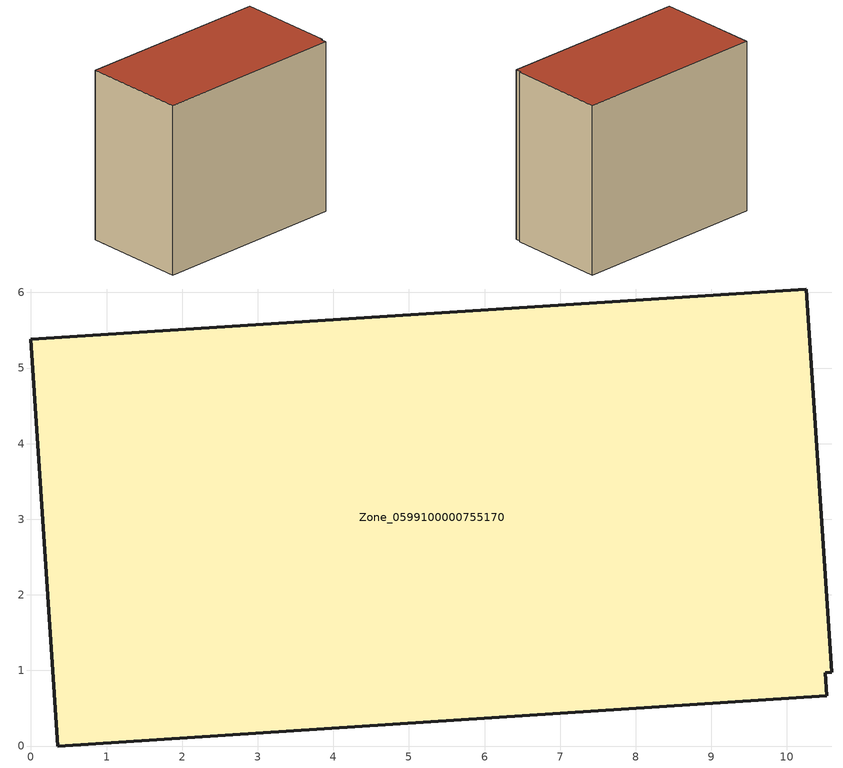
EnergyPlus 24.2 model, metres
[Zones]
Zone_0599100000755170
 floor ground (C_G): 0,5.38 10.26,6.04 10.59,0.97 10.5,0.97 10.53,0.67 0.35,0 z0
 wall outside (C_F): 10.26,6.04 0,5.38 0.35,0 10.53,0.67 10.5,0.97 10.59,0.97 10.26,6.04 z0:9.09
 roof outside (C_R): 0.35,0 10.53,0.67 10.5,0.97 10.59,0.97 10.26,6.04 0,5.38 z9.09
[BUILDING]
Pand.0599100000755170: North Axis=0; Terrain=City; Loads Convergence Tolerance Value=0.04; Temperature Convergence Tolerance Value=0.4; Solar Distribution=FullExterior; Maximum Number of Warmup Days=25; Minimum Number of Warmup Days=1
[Site:Location]
Rotterdam.The.Hague.AP_ZH_NLD Design_Conditions: Latitude=51.96; Longitude=4.45; Time Zone=1; Elevation=-4.5
[SITE:GROUNDTEMPERATURE:BUILDINGSURFACE]
18, 18, 18, 18, 18, 18, 18, 18, 18, 18, 18, 18
[MATERIAL] Thermal Absorptance=0.9; Solar Absorptance=0.7; Visible Absorptance=0.7
Name | Roughness | Thickness | Conductivity | Density | Specific Heat
G.TI.2006-2014 | MediumSmooth | 0.15 | 0.06 | 540 | 1210
F.TI.2006-2014 | Rough | 0.3 | 0.12 | 1920 | 840
R.TI.2006-2014 | MediumRough | 0.2 | 0.08 | 1500 | 1000
[CONSTRUCTION]
C_G: G.TI.2006-2014
C_F: F.TI.2006-2014
C_R: R.TI.2006-2014
[ZONE]
Zone_0599100000755170: Type=1; Multiplier=1; Ceiling Height=Autocalculate; Volume=Autocalculate; Floor Area=autocalculate; Part of Total Floor Area=Yes
[ZONEINFILTRATION:DESIGNFLOWRATE]
Infil_Zone_0599100000755170: Zone or ZoneList or Space or SpaceList=Zone_0599100000755170; Schedule=AlwaysOn; Design Flow Rate Calculation Method=Flow/Area; Flow Rate per Floor Area=0.0015; Constant Term Coefficient=1; Temperature Term Coefficient=0; Velocity Term Coefficient=0; Velocity Squared Term Coefficient=0
[HVACTEMPLATE:ZONE:IDEALLOADSAIRSYSTEM]
Zone_0599100000755170: Maximum Heating Supply Air Temperature=50; Minimum Cooling Supply Air Temperature=13; Maximum Heating Supply Air Humidity Ratio=0.0156; Minimum Cooling Supply Air Humidity Ratio=0.0077; Heating Limit=NoLimit; Cooling Limit=NoLimit; Dehumidification Control Type=ConstantSensibleHeatRatio; Cooling Sensible Heat Ratio=0.7; Dehumidification Setpoint=60; Humidification Control Type=None; Humidification Setpoint=30; Outdoor Air Method=None; Outdoor Air Flow Rate per Person=0.00944; Outdoor Air Flow Rate per Zone Floor Area=0; Outdoor Air Flow Rate per Zone=0; Demand Controlled Ventilation Type=None; Outdoor Air Economizer Type=NoEconomizer; Heat Recovery Type=None; Sensible Heat Recovery Effectiveness=0.7; Latent Heat Recovery Effectiveness=0.65
[ZONECONTROL:THERMOSTAT]
ThermostatControl_Zone_0599100000755170: Zone or ZoneList=Zone_0599100000755170; Control Type Schedule=DualSetpointControlType; Control 1=Thermostat_Zone_0599100000755170; Temperature Difference Between Cutout And Setpoint=0
[THERMOSTATSETPOINT:DUALSETPOINT]
Thermostat_Zone_0599100000755170: Heating Setpoint Temperature Schedule=HeatingSetpoint_Zone_0599100000755170; Cooling Setpoint Temperature Schedule=CoolingSetpoint_Zone_0599100000755170
[SCHEDULE:COMPACT]
HeatingSetpoint_Zone_0599100000755170: Through: 12/31, For: AllDays, Until: 24:00, 21
CoolingSetpoint_Zone_0599100000755170: Through: 12/31, For: AllDays, Until: 24:00, 24
DualSetpointControlType: Through: 12/31, For: AllDays, Until: 24:00, 4
AlwaysOn: Through: 12/31, For: AllDays, Until: 24:00, 1
